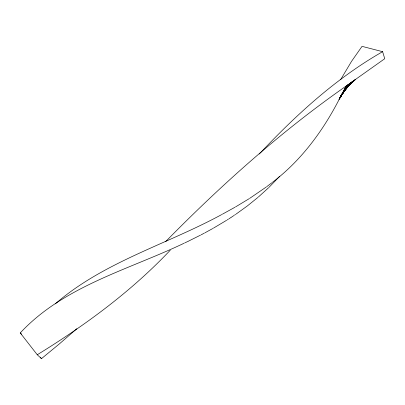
<?xml version="1.0" encoding="UTF-8"?>
<svg xmlns="http://www.w3.org/2000/svg" width="405" height="405" viewBox="0 0 405 405"><rect width="100%" height="100%" fill="white"/><g stroke="black" fill="none" stroke-linecap="round" stroke-linejoin="round"><path stroke-width="0.61" d="M341.911 94.092L341.572 94.75M340.711 79.507L351.525 61.378L362.04 46.352L382.609 51.683L384.75 58.71L349.211 83.886L341.111 95.626L349.814 83.46L340.651 96.501M339.025 99.569L346.174 86.032L349.211 83.886L340.767 96.284L348.609 84.311L340.418 96.937C323.899 129.676 301.76 160.096 272.342 182.397M339.375 98.911L346.786 85.602L339.724 98.253L347.394 85.166L340.073 97.595L348.001 84.736L340.418 96.937M341.455 94.967L350.411 83.035L342.549 93.332L351.008 82.615L343.298 92.218L352.193 81.78L344.458 90.507M279.506 176.474L269.057 187.287M344.488 90.517L352.785 81.364L345.678 88.999M259.281 154.001L259.757 153.505M259.99 153.257L260.931 152.265M345.718 89.009L353.373 80.949L345.652 88.847M76.834 328.713L59.353 343.916L41.482 358.648L37.26 354.75L20.25 332.93C63.848 286.092 128.167 269.938 184.052 243.248M261.169 152.017C297.295 113.785 336.707 77.871 382.609 51.683M170.272 250.194C131.321 291.392 85.42 325.149 37.26 354.75M165.574 241.674C221.317 184.913 280.867 131.62 346.174 86.032M345.683 88.852L353.96 80.539L348.244 86.103M268.611 187.718L258.37 197.027M348.305 86.113L354.542 80.129L348.69 85.556M348.285 85.976L355.119 79.719M55.293 303.856C103.462 262.025 166.582 244.569 221.727 214.554M348.715 85.42L355.701 79.314M257.889 197.443L247.359 205.937L236.145 214.037M271.846 182.787L266.789 186.624M266.277 187.004L249.784 198.298M235.594 214.412L234.49 215.161M233.933 215.536L231.139 217.389M230.86 217.571L228.881 218.852M228.309 219.216L227.17 219.94M249.217 198.658L235.513 206.94M226.597 220.3L213.374 228.187M234.91 207.284L222.35 214.22M212.772 228.526L204.854 232.865M204.236 233.189L201.138 234.814M200.515 235.138L188.214 241.269M187.895 241.42L184.695 242.944M20.25 332.93L21.541 334.145M40.328 357.169L41.482 358.648"/></g></svg>
